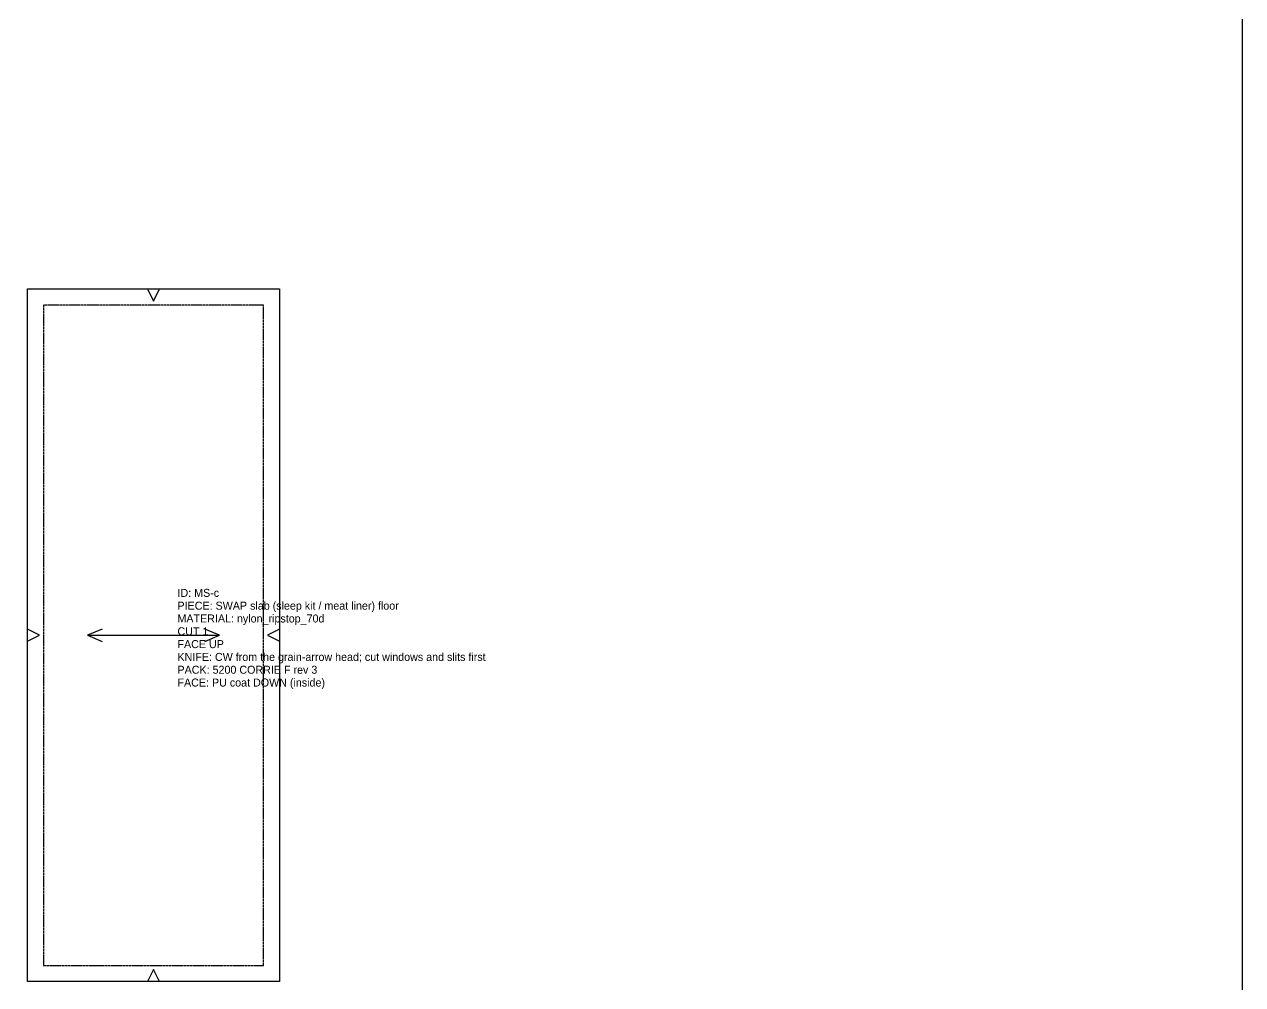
# Model space of a CAD drawing. Header units: millimetres. Extents: x 0 to 1129, y -22 to 1473.
# Drawn here: x 520 to 1129, y 236 to 715 of the extents above; entities that cross this region are included whole.
import ezdxf

# ---------------------------------------------------------------- set-up
doc = ezdxf.new("R2010")
doc.units = ezdxf.units.MM
doc.linetypes.add('DASHED', pattern=[1.524, 1.27, -0.254])
for name, color, linetype in [('CUT', 7, 'Continuous'), ('GRAIN', 5, 'Continuous'), ('NOTCH', 1, 'Continuous'), ('SEW', 3, 'Continuous'), ('TEXT', 2, 'Continuous')]:
    doc.layers.add(name, color=color, linetype=linetype)

msp = doc.modelspace()

# ---------------------------------------------------------------- linework, layer by layer
at = {"layer": 'CUT'}
msp.add_lwpolyline([(521.8, 583), (647.8, 583), (647.8, 237), (521.8, 237)], close=True, dxfattribs=at)
at = {"layer": 'GRAIN'}
for points in [[(559.17, 413.12), (551.8, 410), (559.17, 406.88)], [(551.8, 410), (617.8, 410)], [(610.43, 406.88), (617.8, 410), (610.43, 413.12)]]:
    msp.add_lwpolyline(points, dxfattribs=at)
at = {"layer": 'NOTCH'}
for points in [[(581.8, 583), (584.8, 577), (587.8, 583)], [(521.8, 407), (527.8, 410), (521.8, 413)], [(647.8, 413), (641.8, 410), (647.8, 407)], [(587.8, 237), (584.8, 243), (581.8, 237)]]:
    msp.add_lwpolyline(points, dxfattribs=at)
at = {"layer": 'SEW', "linetype": 'DASHED'}
msp.add_lwpolyline([(529.8, 575), (529.8, 245), (639.8, 245), (639.8, 575)], close=True, dxfattribs=at)
at = {"layer": 'TEXT'}
msp.add_lwpolyline([(0, 0), (1129, 0), (1129, 1473), (0, 1473)], close=True, dxfattribs=at)

# ---------------------------------------------------------------- texts
for s, p in [('ID: MS-c', (596.8, 429.2)), ('PIECE: SWAP slab (sleep kit / meat liner) floor', (596.8, 422.8)), ('MATERIAL: nylon_ripstop_70d', (596.8, 416.4)), ('CUT 1', (596.8, 410)), ('FACE UP', (596.8, 403.6)), ('KNIFE: CW from the grain-arrow head; cut windows and slits first', (596.8, 397.2)), ('PACK: 5200 CORRIE F rev 3', (596.8, 390.8)), ('FACE: PU coat DOWN (inside)', (596.8, 384.4))]:
    msp.add_text(s, height=4, dxfattribs=at).set_placement(p)

doc.saveas('drawing.dxf')
